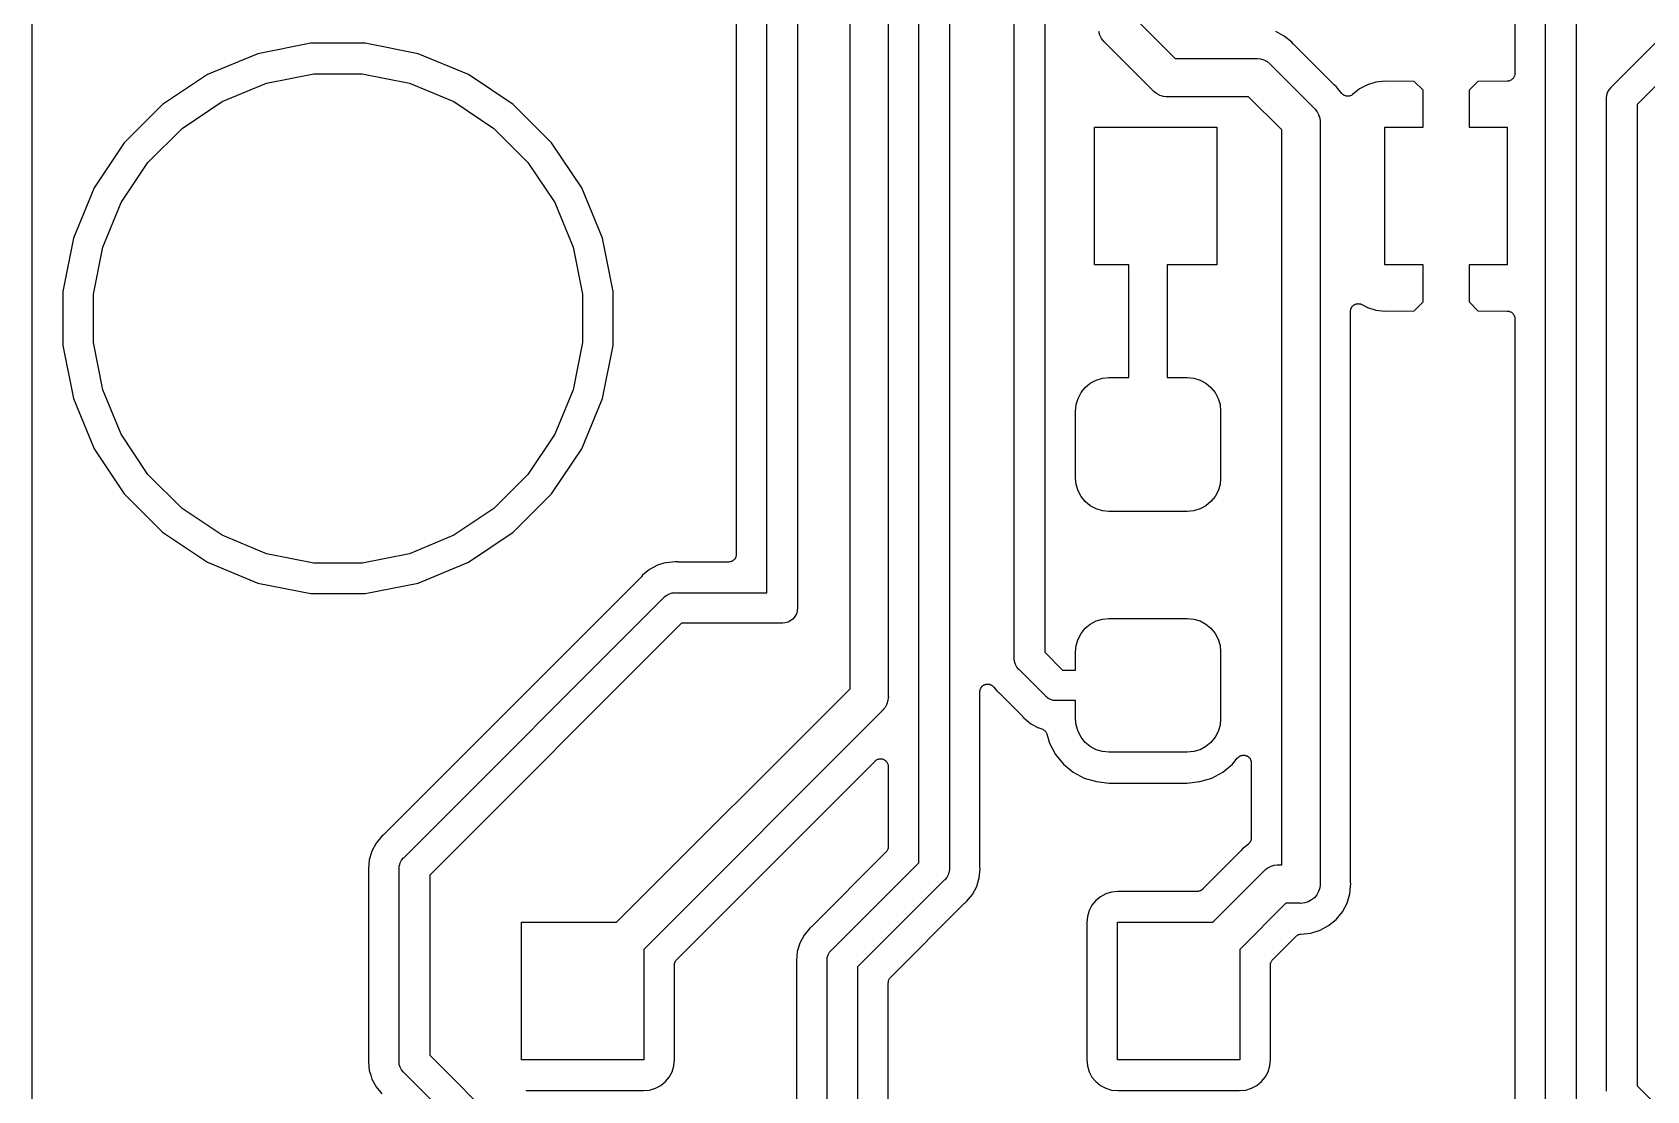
# Model space of a CAD drawing. Extents: x 150 to 178.5, y -114.8 to -80.
# Drawn here: x 150 to 160.56, y -106.05 to -99.13 of the extents above; entities that cross this region are included whole.
import ezdxf

# ---------------------------------------------------------------- set-up
doc = ezdxf.new("R2010")
doc.units = 0
doc.header["$MEASUREMENT"] = 0
doc.layers.add('BLACK', color=7, linetype='CONTINUOUS')

msp = doc.modelspace()

# ---------------------------------------------------------------- linework, layer by layer
at = {"layer": 'BLACK', "linetype": 'CONTINUOUS'}
for p, q in [((150, -114.725), (150, -80.05)), ((154.806, -102.794), (154.806, -94.8814)), ((155.006, -94.8814), (155.006, -102.889)), ((154.606, -95.0414), (154.606, -102.544)), ((155.35, -103.423), (155.35, -95.7311)), ((155.6, -95.7768), (155.6, -103.469)), ((155.8, -104.56), (155.8, -96.6043)), ((156, -96.6205), (156, -104.596)), ((156.425, -103.22), (156.425, -97.1799)), ((156.625, -97.2164), (156.625, -103.184)), ((159.9, -106.319), (159.9, -97.9474)), ((160.1, -98), (160.1, -106.355)), ((159.7, -98.0692), (159.7, -99.3983)), ((157.225, -99.0482), (157.477, -99.3)), ((156.984, -99.1481), (156.977, -99.1245)), ((156.996, -99.1698), (156.984, -99.1481)), ((157.004, -99.18), (156.996, -99.1698)), ((157.011, -99.1888), (157.004, -99.18)), ((158.191, -99.1535), (158.135, -99.1233)), ((158.241, -99.1941), (158.191, -99.1535)), ((160.333, -99.4858), (160.686, -99.1328)), ((151.475, -99.2692), (151.147, -99.4049)), ((151.823, -99.2), (151.475, -99.2692)), ((152.177, -99.2), (151.823, -99.2)), ((152.525, -99.2692), (152.177, -99.2)), ((152.853, -99.4049), (152.525, -99.2692)), ((157.016, -99.1927), (157.011, -99.1888)), ((157.332, -99.509), (157.016, -99.1927)), ((158.25, -99.2046), (158.241, -99.1941)), ((158.251, -99.2061), (158.25, -99.2046)), ((158.252, -99.2077), (158.251, -99.2061)), ((158.253, -99.2082), (158.252, -99.2077)), ((158.517, -99.4722), (158.253, -99.2082)), ((157.477, -99.3), (158.004, -99.3)), ((158.004, -99.3), (158.01, -99.2994)), ((158.01, -99.2994), (158.016, -99.3)), ((158.016, -99.3), (158.016, -99.3)), ((158.016, -99.3), (158.035, -99.3018)), ((158.035, -99.3018), (158.058, -99.309)), ((158.058, -99.309), (158.08, -99.3206)), ((158.08, -99.3206), (158.099, -99.3362)), ((158.099, -99.3362), (158.103, -99.341)), ((158.103, -99.341), (158.384, -99.6223)), ((160.801, -99.3004), (160.5, -99.6014)), ((151.147, -99.4049), (150.853, -99.6018)), ((151.242, -99.5821), (151.533, -99.4615)), ((151.533, -99.4615), (151.842, -99.4)), ((151.842, -99.4), (152.158, -99.4)), ((152.158, -99.4), (152.467, -99.4615)), ((152.467, -99.4615), (152.758, -99.5821)), ((153.147, -99.6018), (152.853, -99.4049)), ((158.518, -99.4735), (158.517, -99.4722)), ((158.52, -99.475), (158.518, -99.4735)), ((158.52, -99.4755), (158.52, -99.475)), ((158.531, -99.4841), (158.52, -99.4755)), ((158.54, -99.4946), (158.531, -99.4841)), ((158.568, -99.5289), (158.54, -99.4946)), ((158.54, -99.4946), (158.54, -99.4946)), ((158.735, -99.4715), (158.683, -99.4994)), ((158.791, -99.4543), (158.735, -99.4715)), ((158.852, -99.4483), (158.791, -99.4543)), ((159.042, -99.4498), (158.852, -99.4483)), ((159.1, -99.5082), (159.042, -99.4498)), ((159.458, -99.4498), (159.4, -99.5082)), ((159.65, -99.4483), (159.458, -99.4498)), ((159.655, -99.4478), (159.65, -99.4483)), ((159.659, -99.4474), (159.655, -99.4478)), ((159.66, -99.4473), (159.659, -99.4474)), ((159.664, -99.4459), (159.66, -99.4473)), ((159.66, -99.4473), (159.66, -99.4473)), ((159.669, -99.4447), (159.664, -99.4459)), ((159.673, -99.4422), (159.669, -99.4444)), ((159.669, -99.4444), (159.669, -99.4445)), ((159.669, -99.4445), (159.669, -99.4447)), ((159.677, -99.4401), (159.673, -99.4422)), ((159.678, -99.4399), (159.677, -99.4401)), ((159.681, -99.4368), (159.678, -99.4397)), ((159.678, -99.4397), (159.678, -99.4399)), ((159.685, -99.434), (159.681, -99.4368)), ((159.686, -99.4335), (159.685, -99.4337)), ((159.685, -99.4337), (159.685, -99.434)), ((159.688, -99.43), (159.686, -99.4335)), ((159.691, -99.4266), (159.688, -99.43)), ((159.692, -99.4259), (159.691, -99.4262)), ((159.691, -99.4262), (159.691, -99.4266)), ((159.694, -99.4219), (159.692, -99.4259)), ((159.696, -99.418), (159.694, -99.4219)), ((159.698, -99.413), (159.696, -99.4173)), ((159.696, -99.4173), (159.696, -99.4176)), ((159.696, -99.4176), (159.696, -99.418)), ((159.699, -99.4087), (159.698, -99.413)), ((159.7, -99.399), (159.699, -99.4034)), ((159.699, -99.4034), (159.699, -99.408)), ((159.699, -99.408), (159.699, -99.4083)), ((159.699, -99.4083), (159.699, -99.4087)), ((159.7, -99.3983), (159.7, -99.399)), ((160.316, -99.5042), (160.329, -99.4889)), ((160.329, -99.4889), (160.333, -99.4858)), ((150.853, -99.6018), (150.602, -99.8526)), ((150.98, -99.7572), (151.242, -99.5821)), ((152.758, -99.5821), (153.02, -99.7572)), ((153.398, -99.8526), (153.147, -99.6018)), ((157.336, -99.5138), (157.332, -99.509)), ((157.341, -99.5177), (157.336, -99.5138)), ((157.355, -99.5294), (157.341, -99.5177)), ((157.375, -99.5401), (157.355, -99.5294)), ((157.377, -99.541), (157.375, -99.5401)), ((157.4, -99.5482), (157.377, -99.541)), ((157.419, -99.55), (157.4, -99.5482)), ((157.425, -99.5506), (157.419, -99.55)), ((157.419, -99.55), (157.419, -99.55)), ((157.431, -99.55), (157.425, -99.5506)), ((157.958, -99.55), (157.431, -99.55)), ((158.175, -99.7668), (157.958, -99.55)), ((158.571, -99.5322), (158.568, -99.5289)), ((158.574, -99.5356), (158.571, -99.5322)), ((158.574, -99.5357), (158.574, -99.5356)), ((158.575, -99.5358), (158.574, -99.5357)), ((158.578, -99.5384), (158.575, -99.5358)), ((158.582, -99.5411), (158.578, -99.5384)), ((158.583, -99.5411), (158.582, -99.5411)), ((158.583, -99.5412), (158.583, -99.5411)), ((158.587, -99.5431), (158.583, -99.5412)), ((158.591, -99.5449), (158.587, -99.5431)), ((158.592, -99.5449), (158.591, -99.5449)), ((158.592, -99.545), (158.592, -99.5449)), ((158.596, -99.5459), (158.592, -99.545)), ((158.601, -99.5469), (158.596, -99.5459)), ((158.606, -99.5469), (158.601, -99.5469)), ((158.601, -99.5469), (158.601, -99.5469)), ((158.601, -99.5469), (158.601, -99.5469)), ((158.611, -99.547), (158.606, -99.5469)), ((158.616, -99.5461), (158.611, -99.547)), ((158.611, -99.547), (158.611, -99.547)), ((158.611, -99.547), (158.611, -99.547)), ((158.62, -99.5452), (158.616, -99.5461)), ((158.621, -99.5451), (158.62, -99.5451)), ((158.62, -99.5451), (158.62, -99.5452)), ((158.625, -99.5434), (158.621, -99.5451)), ((158.629, -99.5416), (158.625, -99.5434)), ((158.63, -99.5414), (158.629, -99.5415)), ((158.629, -99.5415), (158.629, -99.5416)), ((158.634, -99.5388), (158.63, -99.5414)), ((158.638, -99.5363), (158.634, -99.5388)), ((158.683, -99.4994), (158.638, -99.5358)), ((158.638, -99.5358), (158.638, -99.536)), ((158.638, -99.536), (158.638, -99.536)), ((158.638, -99.536), (158.638, -99.5361)), ((158.638, -99.5361), (158.638, -99.5363)), ((159.1, -99.75), (159.1, -99.5082)), ((159.4, -99.5082), (159.4, -99.75)), ((160.3, -99.5551), (160.301, -99.5418)), ((160.3, -99.56), (160.3, -99.5551)), ((160.3, -99.5551), (160.3, -99.5551)), ((160.3, -99.5649), (160.3, -99.56)), ((160.3, -106.055), (160.3, -99.5649)), ((160.301, -99.5404), (160.303, -99.5338)), ((160.301, -99.5418), (160.301, -99.5404)), ((160.303, -99.5338), (160.307, -99.5215)), ((160.307, -99.5215), (160.316, -99.5042)), ((160.5, -99.6014), (160.5, -106.019)), ((158.384, -99.6223), (158.389, -99.6262)), ((158.389, -99.6262), (158.393, -99.6309)), ((158.393, -99.6309), (158.393, -99.6309)), ((158.393, -99.6309), (158.403, -99.6435)), ((158.403, -99.6435), (158.404, -99.6452)), ((158.404, -99.6452), (158.416, -99.6669)), ((158.416, -99.6669), (158.423, -99.6905)), ((158.423, -99.6905), (158.425, -99.7089)), ((158.425, -99.7089), (158.425, -99.7089)), ((158.425, -99.7089), (158.426, -99.715)), ((150.757, -99.9801), (150.98, -99.7572)), ((153.02, -99.7572), (153.243, -99.9801)), ((156.95, -100.65), (156.95, -99.75)), ((156.95, -99.75), (157.75, -99.75)), ((157.75, -99.75), (157.75, -100.65)), ((158.175, -104.575), (158.175, -99.7668)), ((158.426, -99.715), (158.425, -99.7211)), ((158.425, -99.7211), (158.425, -104.694)), ((158.85, -100.65), (158.85, -99.75)), ((158.85, -99.75), (159.1, -99.75)), ((159.4, -99.75), (159.65, -99.75)), ((159.65, -99.75), (159.65, -100.65)), ((150.602, -99.8526), (150.405, -100.147)), ((153.595, -100.147), (153.398, -99.8526)), ((150.582, -100.242), (150.757, -99.9801)), ((153.243, -99.9801), (153.418, -100.242)), ((150.405, -100.147), (150.269, -100.475)), ((153.731, -100.475), (153.595, -100.147)), ((150.461, -100.533), (150.582, -100.242)), ((153.418, -100.242), (153.539, -100.533)), ((150.269, -100.475), (150.2, -100.823)), ((150.4, -100.842), (150.461, -100.533)), ((153.539, -100.533), (153.6, -100.842)), ((153.8, -100.823), (153.731, -100.475)), ((157.175, -100.65), (156.95, -100.65)), ((157.175, -101.387), (157.175, -100.65)), ((157.75, -100.65), (157.425, -100.65)), ((157.425, -100.65), (157.425, -101.387)), ((159.1, -100.65), (158.85, -100.65)), ((159.1, -100.892), (159.1, -100.65)), ((159.65, -100.65), (159.4, -100.65)), ((159.4, -100.65), (159.4, -100.892)), ((150.2, -100.823), (150.2, -101.177)), ((150.4, -101.158), (150.4, -100.842)), ((153.6, -100.842), (153.6, -101.158)), ((153.8, -101.177), (153.8, -100.823)), ((158.625, -100.948), (158.626, -100.945)), ((158.625, -100.95), (158.625, -100.948)), ((158.625, -100.953), (158.625, -100.95)), ((158.625, -104.682), (158.625, -100.953)), ((158.625, -100.953), (158.625, -100.953)), ((158.626, -100.943), (158.627, -100.941)), ((158.626, -100.945), (158.626, -100.943)), ((158.627, -100.938), (158.628, -100.936)), ((158.627, -100.941), (158.627, -100.938)), ((158.628, -100.936), (158.629, -100.934)), ((158.629, -100.934), (158.63, -100.932)), ((158.63, -100.932), (158.631, -100.929)), ((158.631, -100.929), (158.633, -100.927)), ((158.633, -100.927), (158.634, -100.925)), ((158.634, -100.925), (158.635, -100.923)), ((158.635, -100.923), (158.637, -100.921)), ((158.637, -100.921), (158.638, -100.92)), ((158.638, -100.92), (158.64, -100.918)), ((158.64, -100.918), (158.642, -100.916)), ((158.642, -100.916), (158.643, -100.915)), ((158.643, -100.915), (158.646, -100.913)), ((158.646, -100.913), (158.648, -100.911)), ((158.648, -100.911), (158.65, -100.91)), ((158.65, -100.91), (158.652, -100.909)), ((158.652, -100.909), (158.654, -100.908)), ((158.654, -100.908), (158.656, -100.907)), ((158.656, -100.907), (158.658, -100.906)), ((158.658, -100.906), (158.661, -100.905)), ((158.661, -100.905), (158.663, -100.905)), ((158.663, -100.905), (158.666, -100.904)), ((158.666, -100.904), (158.668, -100.904)), ((158.668, -100.904), (158.67, -100.904)), ((158.67, -100.904), (158.673, -100.904)), ((158.673, -100.904), (158.675, -100.903)), ((158.675, -100.903), (158.678, -100.904)), ((158.678, -100.904), (158.68, -100.904)), ((158.68, -100.904), (158.683, -100.904)), ((158.683, -100.904), (158.685, -100.904)), ((158.685, -100.904), (158.687, -100.905)), ((158.687, -100.905), (158.69, -100.905)), ((158.69, -100.905), (158.692, -100.906)), ((158.692, -100.906), (158.694, -100.907)), ((158.694, -100.907), (158.696, -100.908)), ((158.696, -100.908), (158.699, -100.909)), ((158.699, -100.909), (158.735, -100.929)), ((158.735, -100.929), (158.791, -100.946)), ((158.791, -100.946), (158.852, -100.952)), ((158.852, -100.952), (159.042, -100.95)), ((159.042, -100.95), (159.1, -100.892)), ((159.4, -100.892), (159.458, -100.95)), ((159.458, -100.95), (159.65, -100.952)), ((159.65, -100.952), (159.65, -100.952)), ((159.65, -100.952), (159.65, -100.952)), ((159.65, -100.952), (159.65, -100.952)), ((159.65, -100.952), (159.651, -100.952)), ((159.651, -100.952), (159.656, -100.952)), ((159.656, -100.952), (159.66, -100.953)), ((159.66, -100.953), (159.66, -100.953)), ((159.66, -100.953), (159.661, -100.953)), ((159.661, -100.953), (159.665, -100.954)), ((159.665, -100.954), (159.669, -100.956)), ((159.669, -100.956), (159.67, -100.956)), ((159.67, -100.956), (159.67, -100.956)), ((159.67, -100.956), (159.674, -100.958)), ((159.674, -100.958), (159.678, -100.96)), ((159.678, -100.96), (159.678, -100.96)), ((159.678, -100.96), (159.679, -100.961)), ((159.679, -100.961), (159.682, -100.964)), ((159.682, -100.964), (159.685, -100.966)), ((159.685, -100.966), (159.686, -100.967)), ((159.686, -100.967), (159.686, -100.967)), ((159.686, -100.967), (159.689, -100.971)), ((159.689, -100.971), (159.692, -100.974)), ((159.692, -100.974), (159.692, -100.974)), ((159.692, -100.974), (159.692, -100.975)), ((159.692, -100.975), (159.694, -100.979)), ((159.694, -100.979), (159.696, -100.983)), ((159.696, -100.983), (159.696, -100.983)), ((159.696, -100.983), (159.697, -100.983)), ((159.697, -100.983), (159.698, -100.988)), ((159.698, -100.988), (159.699, -100.992)), ((159.699, -100.992), (159.699, -100.992)), ((159.699, -100.992), (159.699, -100.993)), ((159.699, -100.993), (159.7, -100.997)), ((159.7, -100.997), (159.7, -101.002)), ((159.7, -101.002), (159.7, -106.215)), ((150.2, -101.177), (150.269, -101.525)), ((150.461, -101.467), (150.4, -101.158)), ((153.6, -101.158), (153.539, -101.467)), ((153.731, -101.525), (153.8, -101.177)), ((156.96, -101.404), (157.001, -101.392)), ((157.001, -101.392), (157.044, -101.387)), ((157.044, -101.387), (157.175, -101.387)), ((157.425, -101.387), (157.556, -101.387)), ((157.556, -101.387), (157.599, -101.392)), ((157.599, -101.392), (157.64, -101.404)), ((150.582, -101.758), (150.461, -101.467)), ((153.539, -101.467), (153.418, -101.758)), ((156.842, -101.523), (156.862, -101.485)), ((156.862, -101.485), (156.889, -101.452)), ((156.889, -101.452), (156.922, -101.424)), ((156.922, -101.424), (156.96, -101.404)), ((157.64, -101.404), (157.678, -101.424)), ((157.678, -101.424), (157.711, -101.452)), ((157.711, -101.452), (157.738, -101.485)), ((157.738, -101.485), (157.758, -101.523)), ((150.269, -101.525), (150.405, -101.853)), ((153.595, -101.853), (153.731, -101.525)), ((156.825, -101.606), (156.829, -101.564)), ((156.825, -102.044), (156.825, -101.606)), ((156.829, -101.564), (156.842, -101.523)), ((157.758, -101.523), (157.771, -101.564)), ((157.771, -101.564), (157.775, -101.606)), ((157.775, -101.606), (157.775, -102.044)), ((150.757, -102.02), (150.582, -101.758)), ((153.418, -101.758), (153.243, -102.02)), ((150.405, -101.853), (150.602, -102.147)), ((153.398, -102.147), (153.595, -101.853)), ((150.98, -102.243), (150.757, -102.02)), ((153.243, -102.02), (153.02, -102.243)), ((156.829, -102.086), (156.825, -102.044)), ((156.842, -102.127), (156.829, -102.086)), ((156.862, -102.165), (156.842, -102.127)), ((157.758, -102.127), (157.738, -102.165)), ((157.771, -102.086), (157.758, -102.127)), ((157.775, -102.044), (157.771, -102.086)), ((150.602, -102.147), (150.853, -102.398)), ((151.242, -102.418), (150.98, -102.243)), ((153.02, -102.243), (152.758, -102.418)), ((153.147, -102.398), (153.398, -102.147)), ((156.889, -102.198), (156.862, -102.165)), ((156.922, -102.226), (156.889, -102.198)), ((156.96, -102.246), (156.922, -102.226)), ((157.678, -102.226), (157.64, -102.246)), ((157.711, -102.198), (157.678, -102.226)), ((157.738, -102.165), (157.711, -102.198)), ((157.001, -102.258), (156.96, -102.246)), ((157.044, -102.262), (157.001, -102.258)), ((157.556, -102.262), (157.044, -102.262)), ((157.599, -102.258), (157.556, -102.262)), ((157.64, -102.246), (157.599, -102.258)), ((150.853, -102.398), (151.147, -102.595)), ((151.533, -102.539), (151.242, -102.418)), ((152.758, -102.418), (152.467, -102.539)), ((152.853, -102.595), (153.147, -102.398)), ((151.842, -102.6), (151.533, -102.539)), ((152.467, -102.539), (152.158, -102.6)), ((154.604, -102.558), (154.603, -102.563)), ((154.605, -102.554), (154.604, -102.558)), ((154.606, -102.549), (154.605, -102.554)), ((154.605, -102.554), (154.605, -102.554)), ((154.605, -102.554), (154.605, -102.554)), ((154.606, -102.544), (154.606, -102.544)), ((154.606, -102.544), (154.606, -102.544)), ((154.606, -102.544), (154.606, -102.544)), ((154.606, -102.544), (154.606, -102.544)), ((154.606, -102.544), (154.606, -102.549)), ((151.147, -102.595), (151.475, -102.731)), ((152.158, -102.6), (151.842, -102.6)), ((152.525, -102.731), (152.853, -102.595)), ((154.039, -102.643), (153.993, -102.68)), ((154.091, -102.615), (154.039, -102.643)), ((154.132, -102.602), (154.091, -102.615)), ((154.148, -102.598), (154.132, -102.602)), ((154.132, -102.602), (154.132, -102.602)), ((154.206, -102.592), (154.148, -102.598)), ((154.219, -102.593), (154.206, -102.592)), ((154.221, -102.593), (154.219, -102.593)), ((154.223, -102.593), (154.221, -102.593)), ((154.224, -102.594), (154.223, -102.593)), ((154.556, -102.594), (154.224, -102.594)), ((154.561, -102.593), (154.556, -102.594)), ((154.566, -102.593), (154.561, -102.593)), ((154.571, -102.591), (154.566, -102.593)), ((154.566, -102.593), (154.566, -102.593)), ((154.566, -102.593), (154.566, -102.593)), ((154.575, -102.59), (154.571, -102.591)), ((154.576, -102.59), (154.575, -102.59)), ((154.575, -102.59), (154.575, -102.59)), ((154.58, -102.587), (154.576, -102.59)), ((154.584, -102.585), (154.58, -102.587)), ((154.588, -102.582), (154.584, -102.585)), ((154.584, -102.585), (154.584, -102.585)), ((154.584, -102.585), (154.584, -102.585)), ((154.591, -102.579), (154.588, -102.582)), ((154.592, -102.579), (154.591, -102.579)), ((154.595, -102.575), (154.592, -102.579)), ((154.592, -102.579), (154.592, -102.579)), ((154.598, -102.572), (154.595, -102.575)), ((154.6, -102.567), (154.598, -102.571)), ((154.598, -102.571), (154.598, -102.572)), ((154.598, -102.572), (154.598, -102.572)), ((154.602, -102.563), (154.6, -102.567)), ((154.603, -102.563), (154.602, -102.563)), ((154.603, -102.563), (154.603, -102.563)), ((151.475, -102.731), (151.823, -102.8)), ((152.177, -102.8), (152.525, -102.731)), ((153.982, -102.694), (152.3, -104.376)), ((153.984, -102.692), (153.982, -102.694)), ((153.985, -102.69), (153.984, -102.692)), ((153.986, -102.69), (153.985, -102.69)), ((153.993, -102.68), (153.986, -102.69)), ((151.823, -102.8), (152.177, -102.8)), ((152.433, -104.526), (154.132, -102.826)), ((154.132, -102.826), (154.135, -102.822)), ((154.135, -102.822), (154.151, -102.81)), ((154.151, -102.81), (154.168, -102.801)), ((154.168, -102.801), (154.181, -102.797)), ((154.181, -102.797), (154.187, -102.795)), ((154.187, -102.795), (154.189, -102.795)), ((154.189, -102.795), (154.202, -102.794)), ((154.202, -102.794), (154.206, -102.793)), ((154.202, -102.794), (154.202, -102.794)), ((154.206, -102.793), (154.211, -102.794)), ((154.211, -102.794), (154.806, -102.794)), ((154.962, -102.977), (154.945, -102.986)), ((154.978, -102.965), (154.962, -102.977)), ((154.99, -102.949), (154.978, -102.965)), ((154.999, -102.932), (154.99, -102.949)), ((155.005, -102.913), (154.999, -102.932)), ((155.007, -102.894), (155.005, -102.913)), ((155.006, -102.889), (155.007, -102.894)), ((156.922, -102.999), (156.96, -102.979)), ((156.96, -102.979), (157.001, -102.967)), ((157.001, -102.967), (157.044, -102.962)), ((157.044, -102.962), (157.556, -102.962)), ((157.556, -102.962), (157.599, -102.967)), ((157.599, -102.967), (157.64, -102.979)), ((157.64, -102.979), (157.678, -102.999)), ((154.248, -102.994), (152.6, -104.641)), ((154.902, -102.994), (154.248, -102.994)), ((154.906, -102.994), (154.902, -102.994)), ((154.911, -102.994), (154.906, -102.994)), ((154.926, -102.992), (154.911, -102.994)), ((154.945, -102.986), (154.926, -102.992)), ((156.842, -103.098), (156.862, -103.06)), ((156.862, -103.06), (156.889, -103.027)), ((156.889, -103.027), (156.922, -102.999)), ((157.678, -102.999), (157.711, -103.027)), ((157.711, -103.027), (157.738, -103.06)), ((157.738, -103.06), (157.758, -103.098)), ((156.625, -103.184), (156.741, -103.3)), ((156.825, -103.181), (156.829, -103.139)), ((156.825, -103.3), (156.825, -103.181)), ((156.829, -103.139), (156.842, -103.098)), ((157.758, -103.098), (157.771, -103.139)), ((157.771, -103.139), (157.775, -103.181)), ((157.775, -103.181), (157.775, -103.619)), ((156.425, -103.225), (156.425, -103.22)), ((156.426, -103.245), (156.425, -103.225)), ((156.432, -103.263), (156.426, -103.245)), ((156.441, -103.281), (156.432, -103.263)), ((156.454, -103.296), (156.441, -103.281)), ((156.458, -103.299), (156.454, -103.296)), ((156.626, -103.467), (156.458, -103.299)), ((156.741, -103.3), (156.825, -103.3)), ((156.213, -103.408), (156.215, -103.406)), ((156.215, -103.406), (156.217, -103.404)), ((156.217, -103.404), (156.219, -103.403)), ((156.219, -103.403), (156.221, -103.401)), ((156.221, -103.401), (156.223, -103.4)), ((156.223, -103.4), (156.225, -103.399)), ((156.225, -103.399), (156.227, -103.397)), ((156.227, -103.397), (156.229, -103.396)), ((156.229, -103.396), (156.231, -103.395)), ((156.231, -103.395), (156.234, -103.395)), ((156.234, -103.395), (156.236, -103.394)), ((156.236, -103.394), (156.238, -103.393)), ((156.238, -103.393), (156.241, -103.393)), ((156.241, -103.393), (156.243, -103.392)), ((156.243, -103.392), (156.245, -103.392)), ((156.245, -103.392), (156.248, -103.392)), ((156.248, -103.392), (156.25, -103.392)), ((156.25, -103.392), (156.253, -103.392)), ((156.253, -103.392), (156.255, -103.392)), ((156.255, -103.392), (156.258, -103.392)), ((156.258, -103.392), (156.26, -103.393)), ((156.26, -103.393), (156.262, -103.393)), ((156.262, -103.393), (156.265, -103.394)), ((156.265, -103.394), (156.267, -103.395)), ((156.267, -103.395), (156.269, -103.396)), ((156.269, -103.396), (156.271, -103.397)), ((156.271, -103.397), (156.274, -103.398)), ((156.274, -103.398), (156.276, -103.399)), ((156.276, -103.399), (156.278, -103.4)), ((156.278, -103.4), (156.28, -103.402)), ((156.28, -103.402), (156.282, -103.403)), ((156.282, -103.403), (156.284, -103.405)), ((156.284, -103.405), (156.285, -103.406)), ((156.285, -103.406), (156.287, -103.408)), ((153.823, -104.95), (155.35, -103.423)), ((155.598, -103.5), (155.591, -103.522)), ((155.6, -103.481), (155.598, -103.5)), ((155.6, -103.469), (155.601, -103.475)), ((155.601, -103.475), (155.6, -103.481)), ((155.6, -103.481), (155.6, -103.481)), ((156.2, -103.436), (156.201, -103.434)), ((156.2, -103.439), (156.2, -103.436)), ((156.2, -103.441), (156.2, -103.439)), ((156.2, -103.442), (156.2, -103.441)), ((156.2, -104.584), (156.2, -103.442)), ((156.201, -103.431), (156.202, -103.429)), ((156.201, -103.434), (156.201, -103.431)), ((156.202, -103.427), (156.203, -103.424)), ((156.202, -103.429), (156.202, -103.427)), ((156.203, -103.424), (156.204, -103.422)), ((156.204, -103.422), (156.205, -103.42)), ((156.205, -103.42), (156.206, -103.418)), ((156.206, -103.418), (156.208, -103.416)), ((156.208, -103.416), (156.209, -103.413)), ((156.209, -103.413), (156.21, -103.412)), ((156.21, -103.412), (156.212, -103.41)), ((156.212, -103.41), (156.213, -103.408)), ((156.287, -103.408), (156.289, -103.41)), ((156.289, -103.41), (156.312, -103.438)), ((156.312, -103.438), (156.321, -103.446)), ((156.321, -103.446), (156.322, -103.446)), ((156.322, -103.446), (156.323, -103.448)), ((156.323, -103.448), (156.325, -103.449)), ((156.325, -103.449), (156.476, -103.6)), ((156.629, -103.471), (156.626, -103.467)), ((156.644, -103.484), (156.629, -103.471)), ((156.652, -103.488), (156.644, -103.484)), ((156.662, -103.493), (156.652, -103.488)), ((156.68, -103.499), (156.662, -103.493)), ((156.7, -103.5), (156.68, -103.499)), ((156.705, -103.5), (156.7, -103.5)), ((156.825, -103.5), (156.705, -103.5)), ((156.825, -103.619), (156.825, -103.5)), ((155.559, -103.568), (154, -105.127)), ((155.564, -103.564), (155.559, -103.568)), ((155.568, -103.558), (155.564, -103.564)), ((155.579, -103.545), (155.568, -103.558)), ((155.591, -103.523), (155.579, -103.545)), ((155.591, -103.522), (155.591, -103.523)), ((156.476, -103.6), (156.476, -103.6)), ((156.476, -103.6), (156.478, -103.602)), ((156.478, -103.602), (156.479, -103.604)), ((156.479, -103.604), (156.487, -103.613)), ((156.487, -103.613), (156.533, -103.651)), ((156.533, -103.651), (156.583, -103.678)), ((156.583, -103.678), (156.583, -103.678)), ((156.583, -103.678), (156.585, -103.679)), ((156.585, -103.679), (156.604, -103.684)), ((156.604, -103.684), (156.604, -103.684)), ((156.604, -103.684), (156.604, -103.684)), ((156.604, -103.684), (156.604, -103.684)), ((156.604, -103.684), (156.605, -103.685)), ((156.605, -103.685), (156.609, -103.686)), ((156.609, -103.686), (156.613, -103.688)), ((156.613, -103.688), (156.613, -103.688)), ((156.613, -103.688), (156.614, -103.688)), ((156.614, -103.688), (156.617, -103.691)), ((156.617, -103.691), (156.621, -103.694)), ((156.621, -103.694), (156.621, -103.694)), ((156.621, -103.694), (156.622, -103.694)), ((156.622, -103.694), (156.625, -103.697)), ((156.625, -103.697), (156.628, -103.701)), ((156.628, -103.701), (156.628, -103.701)), ((156.628, -103.701), (156.628, -103.701)), ((156.628, -103.701), (156.631, -103.705)), ((156.631, -103.705), (156.634, -103.709)), ((156.634, -103.709), (156.634, -103.709)), ((156.634, -103.709), (156.634, -103.709)), ((156.634, -103.709), (156.635, -103.713)), ((156.635, -103.713), (156.637, -103.718)), ((156.637, -103.718), (156.656, -103.779)), ((156.829, -103.661), (156.825, -103.619)), ((156.842, -103.702), (156.829, -103.661)), ((156.862, -103.74), (156.842, -103.702)), ((157.758, -103.702), (157.738, -103.74)), ((157.771, -103.661), (157.758, -103.702)), ((157.775, -103.619), (157.771, -103.661)), ((156.656, -103.779), (156.695, -103.852)), ((156.889, -103.773), (156.862, -103.74)), ((156.922, -103.801), (156.889, -103.773)), ((156.96, -103.821), (156.922, -103.801)), ((157.001, -103.833), (156.96, -103.821)), ((157.64, -103.821), (157.599, -103.833)), ((157.678, -103.801), (157.64, -103.821)), ((157.711, -103.773), (157.678, -103.801)), ((157.738, -103.74), (157.711, -103.773)), ((154.216, -105.194), (155.515, -103.895)), ((155.515, -103.894), (155.519, -103.892)), ((155.515, -103.895), (155.515, -103.894)), ((155.515, -103.895), (155.515, -103.895)), ((155.515, -103.895), (155.515, -103.895)), ((155.515, -103.895), (155.515, -103.895)), ((155.519, -103.892), (155.523, -103.888)), ((155.523, -103.888), (155.527, -103.886)), ((155.523, -103.888), (155.523, -103.888)), ((155.523, -103.888), (155.523, -103.888)), ((155.527, -103.886), (155.531, -103.884)), ((155.531, -103.884), (155.536, -103.883)), ((155.531, -103.884), (155.531, -103.884)), ((155.531, -103.884), (155.531, -103.884)), ((155.536, -103.883), (155.541, -103.881)), ((155.541, -103.881), (155.541, -103.881)), ((155.541, -103.881), (155.541, -103.881)), ((155.541, -103.881), (155.546, -103.881)), ((155.546, -103.881), (155.55, -103.88)), ((155.55, -103.88), (155.55, -103.88)), ((155.55, -103.88), (155.551, -103.88)), ((155.551, -103.88), (155.555, -103.881)), ((155.555, -103.881), (155.56, -103.881)), ((155.56, -103.881), (155.56, -103.881)), ((155.56, -103.881), (155.56, -103.881)), ((155.56, -103.881), (155.565, -103.883)), ((155.565, -103.883), (155.569, -103.884)), ((155.569, -103.884), (155.569, -103.884)), ((155.569, -103.884), (155.57, -103.884)), ((155.57, -103.884), (155.574, -103.887)), ((155.574, -103.887), (155.578, -103.889)), ((155.578, -103.889), (155.578, -103.889)), ((155.578, -103.889), (155.578, -103.889)), ((155.578, -103.889), (155.582, -103.892)), ((155.582, -103.892), (155.585, -103.895)), ((155.585, -103.895), (155.586, -103.895)), ((155.586, -103.895), (155.586, -103.895)), ((155.586, -103.895), (155.589, -103.899)), ((155.589, -103.899), (155.592, -103.903)), ((155.592, -103.903), (155.592, -103.903)), ((155.592, -103.903), (155.592, -103.903)), ((155.592, -103.903), (155.594, -103.907)), ((155.594, -103.907), (155.596, -103.911)), ((155.596, -103.911), (155.596, -103.911)), ((155.596, -103.911), (155.596, -103.911)), ((155.596, -103.911), (155.598, -103.916)), ((155.598, -103.916), (155.599, -103.921)), ((155.599, -103.921), (155.599, -103.921)), ((155.599, -103.921), (155.599, -103.921)), ((155.599, -103.921), (155.6, -103.926)), ((155.6, -103.926), (155.6, -103.93)), ((155.6, -103.93), (155.6, -104.456)), ((156.695, -103.852), (156.747, -103.916)), ((156.747, -103.916), (156.811, -103.968)), ((157.044, -103.837), (157.001, -103.833)), ((157.556, -103.837), (157.044, -103.837)), ((157.599, -103.833), (157.556, -103.837)), ((157.789, -103.968), (157.853, -103.916)), ((157.853, -103.916), (157.886, -103.875)), ((157.886, -103.875), (157.887, -103.874)), ((157.887, -103.874), (157.888, -103.873)), ((157.888, -103.873), (157.89, -103.871)), ((157.89, -103.871), (157.892, -103.869)), ((157.892, -103.869), (157.894, -103.868)), ((157.894, -103.868), (157.896, -103.866)), ((157.896, -103.866), (157.898, -103.865)), ((157.898, -103.865), (157.9, -103.864)), ((157.9, -103.864), (157.902, -103.862)), ((157.902, -103.862), (157.904, -103.861)), ((157.904, -103.861), (157.906, -103.86)), ((157.906, -103.86), (157.909, -103.86)), ((157.909, -103.86), (157.911, -103.859)), ((157.911, -103.859), (157.913, -103.858)), ((157.913, -103.858), (157.916, -103.858)), ((157.916, -103.858), (157.918, -103.857)), ((157.918, -103.857), (157.921, -103.857)), ((157.921, -103.857), (157.923, -103.857)), ((157.923, -103.857), (157.925, -103.857)), ((157.925, -103.857), (157.928, -103.857)), ((157.928, -103.857), (157.93, -103.857)), ((157.93, -103.857), (157.933, -103.857)), ((157.933, -103.857), (157.935, -103.858)), ((157.935, -103.858), (157.937, -103.858)), ((157.937, -103.858), (157.94, -103.859)), ((157.94, -103.859), (157.942, -103.86)), ((157.942, -103.86), (157.944, -103.861)), ((157.944, -103.861), (157.947, -103.862)), ((157.947, -103.862), (157.949, -103.863)), ((157.949, -103.863), (157.951, -103.864)), ((157.951, -103.864), (157.953, -103.865)), ((157.953, -103.865), (157.955, -103.867)), ((157.955, -103.867), (157.957, -103.868)), ((157.957, -103.868), (157.959, -103.87)), ((157.959, -103.87), (157.96, -103.871)), ((157.96, -103.871), (157.962, -103.873)), ((157.962, -103.873), (157.964, -103.875)), ((157.964, -103.875), (157.965, -103.877)), ((157.965, -103.877), (157.967, -103.879)), ((157.967, -103.879), (157.968, -103.881)), ((157.968, -103.881), (157.969, -103.883)), ((157.969, -103.883), (157.97, -103.886)), ((157.97, -103.886), (157.971, -103.888)), ((157.971, -103.888), (157.972, -103.89)), ((157.972, -103.89), (157.973, -103.892)), ((157.973, -103.892), (157.973, -103.895)), ((157.973, -103.895), (157.974, -103.897)), ((157.974, -103.897), (157.974, -103.899)), ((157.974, -103.899), (157.975, -103.902)), ((157.975, -103.902), (157.975, -103.904)), ((157.975, -103.904), (157.975, -103.907)), ((157.975, -103.907), (157.975, -104.4)), ((156.811, -103.968), (156.883, -104.007)), ((156.883, -104.007), (156.962, -104.03)), ((156.962, -104.03), (157.046, -104.039)), ((157.046, -104.039), (157.554, -104.039)), ((157.554, -104.039), (157.638, -104.03)), ((157.638, -104.03), (157.717, -104.007)), ((157.717, -104.007), (157.789, -103.968)), ((152.249, -104.433), (152.221, -104.485)), ((152.287, -104.387), (152.249, -104.433)), ((152.296, -104.379), (152.287, -104.387)), ((152.298, -104.378), (152.296, -104.379)), ((152.3, -104.376), (152.298, -104.378)), ((152.3, -104.376), (152.3, -104.376)), ((155.6, -104.457), (155.599, -104.461)), ((155.599, -104.461), (155.599, -104.466)), ((155.6, -104.456), (155.6, -104.456)), ((155.6, -104.456), (155.6, -104.456)), ((155.6, -104.456), (155.6, -104.456)), ((155.6, -104.456), (155.6, -104.457)), ((157.957, -104.438), (157.919, -104.469)), ((157.958, -104.437), (157.957, -104.438)), ((157.96, -104.435), (157.958, -104.437)), ((157.962, -104.433), (157.96, -104.435)), ((157.964, -104.431), (157.962, -104.433)), ((157.965, -104.429), (157.964, -104.431)), ((157.966, -104.428), (157.965, -104.429)), ((157.968, -104.425), (157.966, -104.428)), ((157.969, -104.423), (157.968, -104.425)), ((157.97, -104.421), (157.969, -104.423)), ((157.971, -104.419), (157.97, -104.421)), ((157.972, -104.417), (157.971, -104.419)), ((157.973, -104.414), (157.972, -104.417)), ((157.974, -104.41), (157.973, -104.412)), ((157.973, -104.412), (157.973, -104.414)), ((157.975, -104.405), (157.974, -104.407)), ((157.974, -104.407), (157.974, -104.41)), ((157.975, -104.4), (157.975, -104.4)), ((157.975, -104.4), (157.975, -104.402)), ((157.975, -104.402), (157.975, -104.405)), ((152.204, -104.541), (152.199, -104.6)), ((152.208, -104.529), (152.204, -104.541)), ((152.221, -104.485), (152.208, -104.529)), ((152.404, -104.571), (152.407, -104.562)), ((152.407, -104.562), (152.416, -104.544)), ((152.416, -104.544), (152.429, -104.529)), ((152.429, -104.529), (152.433, -104.526)), ((155.585, -104.491), (155.1, -104.977)), ((155.233, -105.127), (155.8, -104.56)), ((155.588, -104.488), (155.585, -104.491)), ((155.591, -104.484), (155.588, -104.488)), ((155.592, -104.484), (155.591, -104.484)), ((155.591, -104.484), (155.591, -104.484)), ((155.594, -104.48), (155.592, -104.484)), ((155.596, -104.476), (155.594, -104.48)), ((155.598, -104.471), (155.596, -104.475)), ((155.596, -104.475), (155.596, -104.476)), ((155.596, -104.476), (155.596, -104.476)), ((155.599, -104.466), (155.598, -104.471)), ((155.599, -104.466), (155.599, -104.466)), ((155.599, -104.466), (155.599, -104.466)), ((157.907, -104.483), (157.656, -104.734)), ((157.909, -104.482), (157.907, -104.483)), ((157.91, -104.48), (157.909, -104.482)), ((157.919, -104.469), (157.91, -104.48)), ((157.91, -104.48), (157.91, -104.48)), ((152.199, -104.6), (152.2, -104.612)), ((152.2, -104.612), (152.2, -104.613)), ((152.2, -104.613), (152.2, -104.615)), ((152.2, -104.615), (152.2, -104.617)), ((152.2, -104.617), (152.2, -105.843)), ((152.4, -104.595), (152.401, -104.58)), ((152.4, -104.6), (152.4, -104.595)), ((152.4, -104.595), (152.4, -104.595)), ((152.4, -104.605), (152.4, -104.6)), ((152.4, -105.855), (152.4, -104.605)), ((152.401, -104.58), (152.402, -104.579)), ((152.402, -104.579), (152.404, -104.571)), ((152.6, -104.641), (152.6, -105.819)), ((155.971, -104.672), (155.967, -104.675)), ((155.984, -104.657), (155.971, -104.672)), ((155.993, -104.64), (155.984, -104.657)), ((155.997, -104.625), (155.993, -104.64)), ((155.999, -104.621), (155.997, -104.625)), ((156, -104.606), (155.999, -104.616)), ((155.999, -104.616), (155.999, -104.621)), ((156, -104.596), (156, -104.601)), ((156, -104.601), (156, -104.606)), ((156, -104.606), (156, -104.606)), ((156.179, -104.716), (156.196, -104.66)), ((156.196, -104.66), (156.201, -104.601)), ((156.2, -104.586), (156.2, -104.584)), ((156.2, -104.588), (156.2, -104.586)), ((156.2, -104.589), (156.2, -104.588)), ((156.201, -104.601), (156.2, -104.589)), ((157.723, -104.95), (158.057, -104.616)), ((158.057, -104.616), (158.061, -104.611)), ((158.061, -104.611), (158.068, -104.605)), ((158.068, -104.605), (158.08, -104.596)), ((158.08, -104.596), (158.102, -104.584)), ((158.102, -104.584), (158.106, -104.583)), ((158.106, -104.583), (158.125, -104.577)), ((158.125, -104.577), (158.144, -104.575)), ((158.144, -104.575), (158.15, -104.574)), ((158.144, -104.575), (158.144, -104.575)), ((158.15, -104.574), (158.156, -104.575)), ((158.156, -104.575), (158.175, -104.575)), ((155.967, -104.675), (155.4, -105.242)), ((156.113, -104.814), (156.151, -104.769)), ((156.151, -104.769), (156.179, -104.716)), ((157.023, -104.764), (156.988, -104.783)), ((157.061, -104.753), (157.023, -104.764)), ((157.102, -104.749), (157.061, -104.753)), ((157.621, -104.749), (157.102, -104.749)), ((157.625, -104.748), (157.621, -104.749)), ((157.63, -104.748), (157.625, -104.748)), ((157.631, -104.748), (157.63, -104.748)), ((157.63, -104.748), (157.63, -104.748)), ((157.635, -104.747), (157.631, -104.748)), ((157.639, -104.745), (157.635, -104.747)), ((157.64, -104.745), (157.639, -104.745)), ((157.644, -104.743), (157.64, -104.745)), ((157.64, -104.745), (157.64, -104.745)), ((157.648, -104.741), (157.644, -104.743)), ((157.649, -104.74), (157.648, -104.741)), ((157.648, -104.741), (157.648, -104.741)), ((157.652, -104.737), (157.649, -104.74)), ((157.656, -104.735), (157.652, -104.737)), ((157.656, -104.734), (157.656, -104.734)), ((157.656, -104.734), (157.656, -104.734)), ((157.656, -104.734), (157.656, -104.734)), ((157.656, -104.734), (157.656, -104.735)), ((158.404, -104.77), (158.389, -104.789)), ((158.416, -104.748), (158.404, -104.77)), ((158.423, -104.725), (158.416, -104.748)), ((158.425, -104.706), (158.423, -104.725)), ((158.425, -104.694), (158.426, -104.7)), ((158.426, -104.7), (158.425, -104.706)), ((158.602, -104.825), (158.62, -104.764)), ((158.62, -104.764), (158.625, -104.714)), ((158.625, -104.684), (158.625, -104.682)), ((158.625, -104.686), (158.625, -104.684)), ((158.627, -104.7), (158.625, -104.686)), ((158.625, -104.686), (158.625, -104.686)), ((158.625, -104.713), (158.627, -104.7)), ((158.625, -104.714), (158.625, -104.713)), ((155.615, -105.311), (156.1, -104.825)), ((156.1, -104.825), (156.102, -104.824)), ((156.1, -104.825), (156.1, -104.825)), ((156.102, -104.824), (156.104, -104.822)), ((156.104, -104.822), (156.113, -104.814)), ((156.914, -104.873), (156.903, -104.911)), ((156.933, -104.838), (156.914, -104.873)), ((156.958, -104.808), (156.933, -104.838)), ((156.988, -104.783), (156.958, -104.808)), ((158.202, -104.825), (157.9, -105.127)), ((158.294, -104.825), (158.202, -104.825)), ((158.3, -104.826), (158.294, -104.825)), ((158.325, -104.823), (158.3, -104.826)), ((158.348, -104.816), (158.325, -104.823)), ((158.37, -104.804), (158.348, -104.816)), ((158.389, -104.789), (158.37, -104.804)), ((158.531, -104.931), (158.572, -104.881)), ((158.572, -104.881), (158.602, -104.825)), ((153.2, -105.85), (153.2, -104.95)), ((153.2, -104.95), (153.823, -104.95)), ((155.087, -104.988), (155.049, -105.034)), ((155.096, -104.98), (155.087, -104.988)), ((155.098, -104.979), (155.096, -104.98)), ((155.1, -104.977), (155.098, -104.979)), ((155.1, -104.977), (155.1, -104.977)), ((156.903, -104.911), (156.899, -104.952)), ((156.899, -104.952), (156.899, -105.848)), ((157.1, -105.85), (157.1, -104.95)), ((157.1, -104.95), (157.723, -104.95)), ((158.425, -105.002), (158.481, -104.972)), ((158.481, -104.972), (158.531, -104.931)), ((155.021, -105.086), (155.004, -105.142)), ((155.049, -105.034), (155.021, -105.086)), ((158.116, -105.194), (158.269, -105.041)), ((158.269, -105.041), (158.271, -105.039)), ((158.269, -105.041), (158.269, -105.041)), ((158.271, -105.039), (158.272, -105.038)), ((158.272, -105.038), (158.275, -105.036)), ((158.275, -105.036), (158.277, -105.034)), ((158.277, -105.034), (158.279, -105.033)), ((158.279, -105.033), (158.28, -105.032)), ((158.28, -105.032), (158.283, -105.031)), ((158.283, -105.031), (158.285, -105.03)), ((158.285, -105.03), (158.287, -105.029)), ((158.287, -105.029), (158.289, -105.029)), ((158.289, -105.029), (158.292, -105.028)), ((158.292, -105.028), (158.295, -105.027)), ((158.295, -105.027), (158.297, -105.027)), ((158.297, -105.027), (158.299, -105.027)), ((158.299, -105.027), (158.364, -105.02)), ((158.364, -105.02), (158.425, -105.002)), ((154, -105.127), (154, -105.85)), ((154.207, -105.205), (154.21, -105.201)), ((154.21, -105.201), (154.213, -105.197)), ((154.21, -105.201), (154.21, -105.201)), ((154.21, -105.201), (154.21, -105.201)), ((154.213, -105.197), (154.216, -105.194)), ((155.004, -105.142), (154.999, -105.201)), ((154.999, -105.201), (155, -105.213)), ((155.2, -105.201), (155.201, -105.181)), ((155.2, -105.206), (155.2, -105.201)), ((155.201, -105.181), (155.207, -105.163)), ((155.207, -105.163), (155.216, -105.145)), ((155.216, -105.145), (155.226, -105.134)), ((155.226, -105.134), (155.229, -105.13)), ((155.229, -105.13), (155.233, -105.127)), ((157.9, -105.127), (157.9, -105.85)), ((158.107, -105.205), (158.11, -105.201)), ((158.11, -105.201), (158.113, -105.197)), ((158.11, -105.201), (158.11, -105.201)), ((158.11, -105.201), (158.11, -105.201)), ((158.113, -105.197), (158.116, -105.194)), ((154.201, -105.228), (154.202, -105.224)), ((154.201, -105.229), (154.201, -105.228)), ((154.201, -105.848), (154.201, -105.229)), ((154.201, -105.229), (154.201, -105.229)), ((154.201, -105.229), (154.201, -105.229)), ((154.201, -105.229), (154.201, -105.229)), ((154.202, -105.219), (154.204, -105.214)), ((154.202, -105.224), (154.202, -105.219)), ((154.202, -105.219), (154.202, -105.219)), ((154.202, -105.219), (154.202, -105.219)), ((154.204, -105.214), (154.205, -105.21)), ((154.205, -105.209), (154.207, -105.205)), ((154.205, -105.21), (154.205, -105.209)), ((154.205, -105.21), (154.205, -105.21)), ((155, -105.213), (155, -105.214)), ((155, -105.214), (155, -105.216)), ((155, -105.216), (155, -105.218)), ((155, -105.218), (155, -106.598)), ((155.2, -110.358), (155.2, -105.206)), ((155.4, -105.242), (155.4, -110.321)), ((158.101, -105.228), (158.102, -105.224)), ((158.101, -105.229), (158.101, -105.228)), ((158.101, -105.848), (158.101, -105.229)), ((158.101, -105.229), (158.101, -105.229)), ((158.101, -105.229), (158.101, -105.229)), ((158.101, -105.229), (158.101, -105.229)), ((158.102, -105.219), (158.104, -105.214)), ((158.102, -105.224), (158.102, -105.219)), ((158.102, -105.219), (158.102, -105.219)), ((158.102, -105.219), (158.102, -105.219)), ((158.104, -105.214), (158.105, -105.21)), ((158.105, -105.209), (158.107, -105.205)), ((158.105, -105.21), (158.105, -105.209)), ((158.105, -105.21), (158.105, -105.21)), ((155.6, -105.345), (155.601, -105.341)), ((155.6, -105.346), (155.6, -105.345)), ((155.6, -105.346), (155.6, -105.346)), ((155.6, -105.346), (155.6, -105.346)), ((155.6, -110.218), (155.6, -105.346)), ((155.6, -105.346), (155.6, -105.346)), ((155.601, -105.336), (155.602, -105.331)), ((155.601, -105.341), (155.601, -105.336)), ((155.601, -105.336), (155.601, -105.336)), ((155.601, -105.336), (155.601, -105.336)), ((155.602, -105.331), (155.604, -105.327)), ((155.604, -105.326), (155.606, -105.322)), ((155.604, -105.327), (155.604, -105.326)), ((155.604, -105.327), (155.604, -105.327)), ((155.606, -105.322), (155.608, -105.318)), ((155.608, -105.318), (155.609, -105.318)), ((155.609, -105.318), (155.612, -105.314)), ((155.609, -105.318), (155.609, -105.318)), ((155.612, -105.314), (155.615, -105.311)), ((152.6, -105.819), (153.667, -106.886)), ((152.2, -105.848), (152.199, -105.86)), ((152.199, -105.86), (152.204, -105.919)), ((152.2, -105.843), (152.2, -105.843)), ((152.2, -105.843), (152.2, -105.846)), ((152.2, -105.846), (152.2, -105.848)), ((152.204, -105.919), (152.214, -105.95)), ((152.4, -105.86), (152.4, -105.855)), ((152.401, -105.88), (152.4, -105.86)), ((152.407, -105.898), (152.401, -105.88)), ((152.416, -105.916), (152.407, -105.898)), ((152.407, -105.898), (152.407, -105.898)), ((152.429, -105.931), (152.416, -105.916)), ((152.433, -105.934), (152.429, -105.931)), ((153.5, -107.001), (152.433, -105.934)), ((154, -105.85), (153.2, -105.85)), ((154.167, -105.962), (154.186, -105.927)), ((154.186, -105.927), (154.197, -105.889)), ((154.197, -105.889), (154.201, -105.848)), ((156.899, -105.848), (156.903, -105.889)), ((156.903, -105.889), (156.914, -105.927)), ((156.914, -105.927), (156.933, -105.962)), ((157.9, -105.85), (157.1, -105.85)), ((158.067, -105.962), (158.086, -105.927)), ((158.086, -105.927), (158.097, -105.889)), ((158.097, -105.889), (158.101, -105.848)), ((152.214, -105.95), (152.214, -105.95)), ((152.214, -105.95), (152.221, -105.975)), ((152.221, -105.975), (152.249, -106.027)), ((152.249, -106.027), (152.287, -106.073)), ((153.998, -106.051), (154.039, -106.047)), ((154.039, -106.047), (154.077, -106.036)), ((154.077, -106.036), (154.112, -106.017)), ((154.112, -106.017), (154.142, -105.992)), ((154.142, -105.992), (154.167, -105.962)), ((156.933, -105.962), (156.958, -105.992)), ((156.958, -105.992), (156.988, -106.017)), ((156.988, -106.017), (157.023, -106.036)), ((157.023, -106.036), (157.061, -106.047)), ((157.061, -106.047), (157.102, -106.051)), ((157.898, -106.051), (157.939, -106.047)), ((157.939, -106.047), (157.977, -106.036)), ((157.977, -106.036), (158.012, -106.017)), ((158.012, -106.017), (158.042, -105.992)), ((158.042, -105.992), (158.067, -105.962)), ((160.5, -106.019), (161.567, -107.086)), ((153.231, -106.052), (153.236, -106.051)), ((153.236, -106.051), (153.998, -106.051)), ((157.102, -106.051), (157.898, -106.051))]:
    msp.add_line(p, q, dxfattribs=at)

doc.saveas('drawing.dxf')
